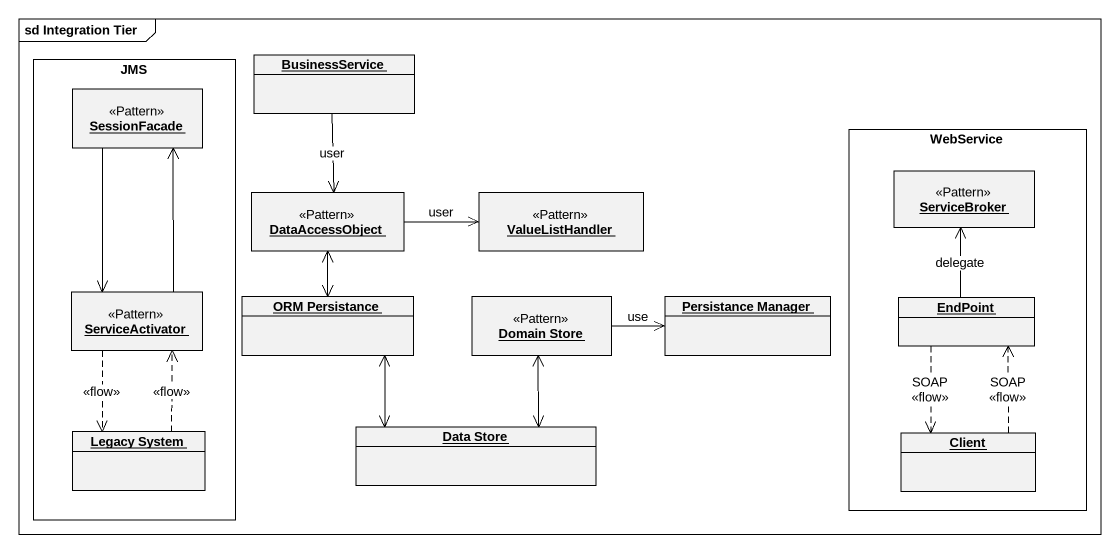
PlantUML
@startuml
mainframe sd Integration Tier
hide circle
hide empty members
rectangle JMS {
  object SessionFacade <<Pattern>>
  object ServiceActivator <<Pattern>>
  object "Legacy System" as Legacy_System
}
object BusinessService
rectangle WebService {
  object ServiceBroker <<Pattern>>
  object EndPoint
  object Client
}
object DataAccessObject <<Pattern>>
object ValueListHandler <<Pattern>>
object "ORM Persistance" as ORM_Persistance
object "Domain Store" as Domain_Store <<Pattern>>
object "Persistance Manager" as Persistance_Manager
object "Data Store" as Data_Store
BusinessService --> DataAccessObject : user
SessionFacade --> ServiceActivator
DataAccessObject -right-> ValueListHandler : user
ServiceActivator -up-> SessionFacade
ServiceActivator ..> Legacy_System : <<flow>>
ORM_Persistance <-up-> DataAccessObject
ORM_Persistance <--> Data_Store
Domain_Store -right-> Persistance_Manager : use
EndPoint -up-> ServiceBroker : delegate
EndPoint ..> Client : SOAP\n<<flow>>
Legacy_System .up.> ServiceActivator : <<flow>>
Data_Store <-up-> Domain_Store
Client .up.> EndPoint : SOAP\n<<flow>>
@enduml
